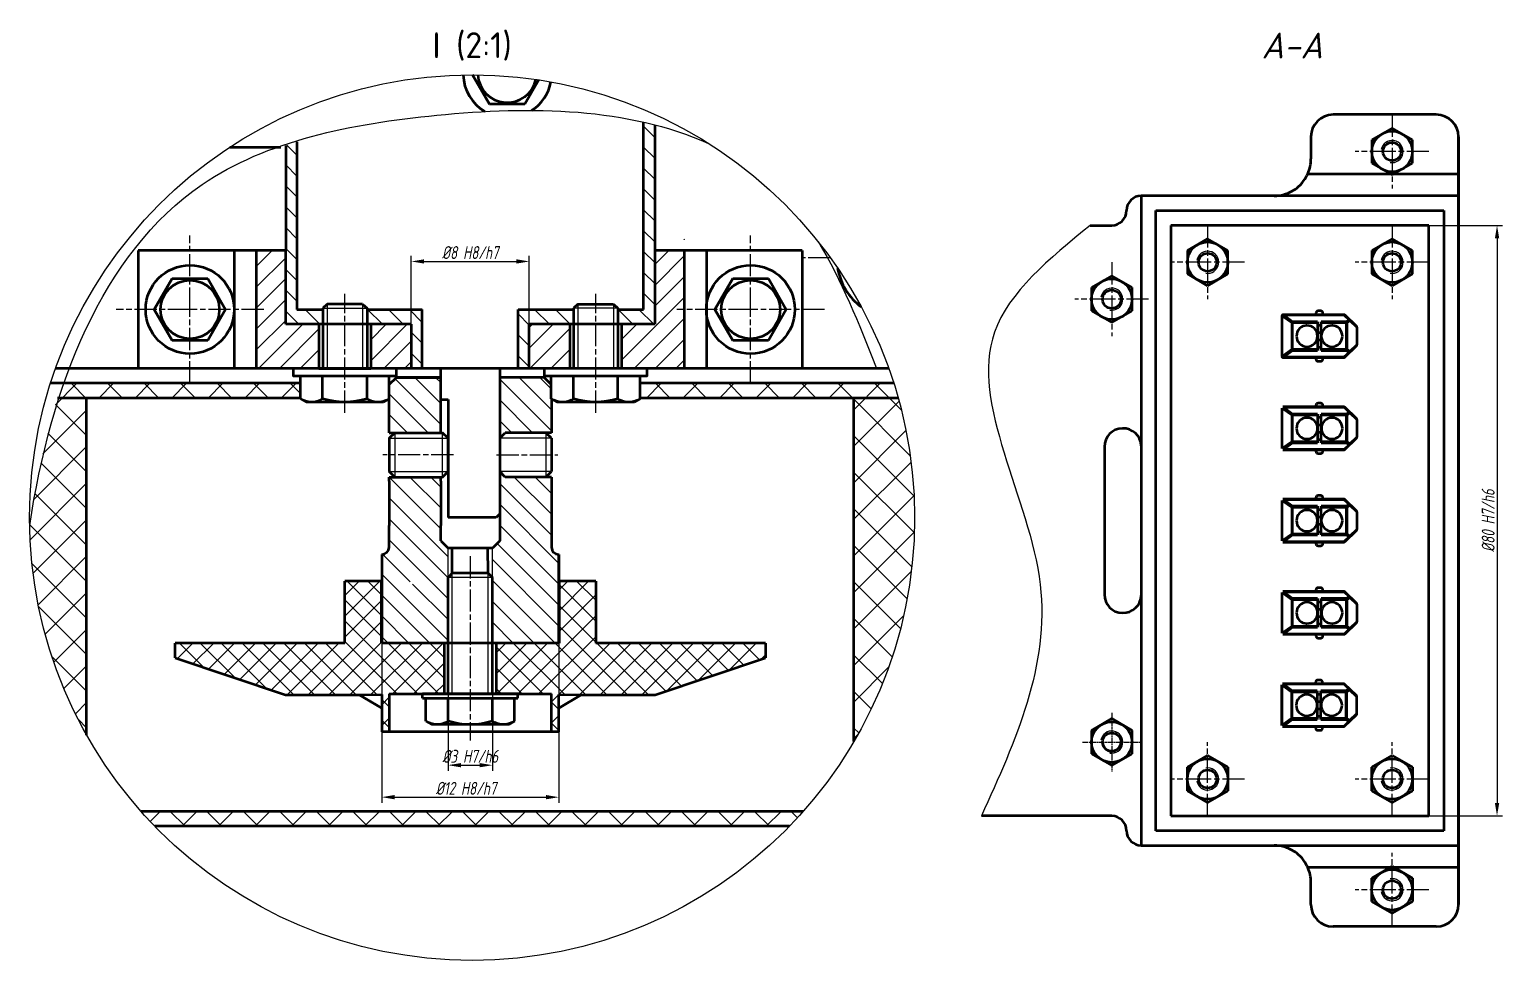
# Model space of a CAD drawing. Header units: millimetres. Extents: x -10 to 1179, y 16 to 857.
# Drawn here: x 570.9 to 971.5, y 166.3 to 418.4 of the extents above; entities that cross this region are included whole.
import ezdxf

# ---------------------------------------------------------------- set-up
doc = ezdxf.new("R2010")
doc.units = ezdxf.units.MM
doc.header["$LTSCALE"] = 0.25
doc.linetypes.add('ACAD_ISO08W100', pattern=[36, 24, -3, 6, -3])
doc.linetypes.add('AM_ISO08W050x2', pattern=[9, 6, -0.75, 1.5, -0.75])
for name, color, linetype, lineweight in [('AM_4', 3, 'Continuous', 25), ('Duong_dam', 1, 'Continuous', 50), ('Duong_manh', 5, 'Continuous', 25), ('Duong_tam', 110, 'ACAD_ISO08W100', 25)]:
    doc.layers.add(name, color=color, linetype=linetype, lineweight=lineweight)
doc.styles.get("Standard").update_dxf_attribs({"font": 'tcvn+7284-2003i.ttf', "width": 0.76, "height": 3.5})
doc.styles.add('TCVN', font='tcvn+7284-2003i.ttf', dxfattribs={"height": 7})
doc.styles.add('TCVN 2', font='tcvn+7284-2003i.ttf', dxfattribs={"height": 3.5})
doc.dimstyles.new('ISO-25-copy', dxfattribs={"dimtxt": 3.5, "dimasz": 3.5, "dimexe": 1.5, "dimexo": 0, "dimtad": 1, "dimtoh": 1, "dimtxsty": 'Standard', "dimcen": 5, "dimadec": 0, "dimazin": 0, "dimtfac": 1, "dimtmove": 0, "dimatfit": 3, "dimfxl": 1, "dimarcsym": 0})
pattern_1 = [(135, (3122.1155, -4345.7966), (-2.828427, -2.828427), [])]

# ---------------------------------------------------------------- blocks, each defined once
blk = doc.blocks.new('*D216')
at = {"layer": 'Defpoints', "color": 0, "transparency": 16777216}
for p in [(666.33, 252.21), (714.33, 252.21), (714.33, 210.48)]:
    blk.add_point(p, dxfattribs=at)
at = {"layer": 'Duong_manh', "color": 0, "linetype": 'Continuous', "lineweight": -2, "transparency": 16777216}
for p, q in [((666.33, 252.21), (666.33, 208.98)), ((714.33, 252.21), (714.33, 208.98)), ((669.83, 210.48), (710.83, 210.48))]:
    blk.add_line(p, q, dxfattribs=at)
at = {"layer": 'Duong_manh', "color": 0, "transparency": 16777216}
for points in [[(669.83, 211.07), (669.83, 209.9), (666.33, 210.48)], [(710.83, 211.07), (710.83, 209.9), (714.33, 210.48)]]:
    blk.add_solid(points, dxfattribs=at)
at = {"layer": 'Duong_manh', "color": 0, "transparency": 16777216, "insert": (689.2, 212.88), "char_height": 3.5, "attachment_point": 5}
blk.add_mtext('{\\fTCVN 7284|b0|i1|c163|p34;%%C12 H8/h7}', dxfattribs=at)
blk = doc.blocks.new('*D217')
at = {"layer": 'Defpoints', "color": 0, "transparency": 16777216}
for p in [(684.31, 252.21), (696.35, 252.21), (696.35, 219.15)]:
    blk.add_point(p, dxfattribs=at)
at = {"layer": 'Duong_manh', "color": 0, "linetype": 'Continuous', "lineweight": -2, "transparency": 16777216}
for p, q in [((684.31, 252.21), (684.31, 217.65)), ((696.35, 252.21), (696.35, 217.65)), ((687.81, 219.15), (692.85, 219.15))]:
    blk.add_line(p, q, dxfattribs=at)
at = {"layer": 'Duong_manh', "color": 0, "transparency": 16777216}
for points in [[(687.81, 219.73), (687.81, 218.57), (684.31, 219.15)], [(692.85, 219.73), (692.85, 218.57), (696.35, 219.15)]]:
    blk.add_solid(points, dxfattribs=at)
at = {"layer": 'Duong_manh', "color": 0, "transparency": 16777216, "insert": (690.33, 221.55), "char_height": 3.5, "attachment_point": 5}
blk.add_mtext('{\\fTCVN 7284|b0|i1|c163|p34;%%C3 H7/h6}', dxfattribs=at)
blk = doc.blocks.new('*D218')
at = {"layer": 'Defpoints', "color": 0, "transparency": 16777216}
for p in [(706.33, 355.63), (674.33, 338.61), (706.33, 338.61)]:
    blk.add_point(p, dxfattribs=at)
at = {"layer": 'Duong_manh', "color": 0, "linetype": 'Continuous', "lineweight": -2, "transparency": 16777216}
for p, q in [((674.33, 338.61), (674.33, 357.13)), ((706.33, 338.61), (706.33, 357.13)), ((677.83, 355.63), (702.83, 355.63))]:
    blk.add_line(p, q, dxfattribs=at)
at = {"layer": 'Duong_manh', "color": 0, "transparency": 16777216}
for points in [[(677.83, 356.21), (677.83, 355.05), (674.33, 355.63)], [(702.83, 356.21), (702.83, 355.05), (706.33, 355.63)]]:
    blk.add_solid(points, dxfattribs=at)
at = {"layer": 'Duong_manh', "color": 0, "transparency": 16777216, "insert": (690.33, 358.03), "char_height": 3.5, "attachment_point": 5}
blk.add_mtext('{\\fTCVN 7284|b0|i1|c163|p34;%%c8 H8/h7}', dxfattribs=at)
blk = doc.blocks.new('*D237')
at = {"layer": 'Defpoints', "color": 0, "transparency": 16777216}
for p in [(950.23, 365.4), (950.23, 205.4), (968.68, 205.4)]:
    blk.add_point(p, dxfattribs=at)
at = {"layer": 'Duong_manh', "color": 0, "linetype": 'Continuous', "lineweight": -2, "transparency": 16777216}
for p, q in [((950.23, 365.4), (970.18, 365.4)), ((968.68, 361.9), (968.68, 208.9)), ((950.23, 205.4), (970.18, 205.4))]:
    blk.add_line(p, q, dxfattribs=at)
at = {"layer": 'Duong_manh', "color": 0, "transparency": 16777216}
for points in [[(968.1, 361.9), (969.27, 361.9), (968.68, 365.4)], [(968.1, 208.9), (969.27, 208.9), (968.68, 205.4)]]:
    blk.add_solid(points, dxfattribs=at)
at = {"layer": 'Duong_manh', "color": 0, "transparency": 16777216, "insert": (966.28, 285.4), "char_height": 3.5, "attachment_point": 5, "rotation": 90}
blk.add_mtext('{\\fTCVN 7284|b0|i1|c163|p34;%%C80 H7/h6}', dxfattribs=at)

msp = doc.modelspace()

# ---------------------------------------------------------------- hatches: boundary and pattern name
at = {"layer": 'Duong_manh'}
h = msp.add_hatch(dxfattribs=at)
h.set_pattern_fill('_U', color=256, scale=4, angle=135, pattern_type=0)
h.set_pattern_definition(pattern_1)
edge = h.paths.add_edge_path()
edge.add_line((740.331, 338.611), (740.331, 358.611))
edge.add_line((740.331, 358.611), (740.331, 392.588))
edge.add_spline(control_points=[(740.331, 392.588), (739.339, 392.838), (738.339, 393.074), (737.331, 393.297)], knot_values=[150.2326395, 150.2326395, 150.2326395, 150.2326395, 151.743835, 151.743835, 151.743835, 151.743835], degree=3, periodic=0)
edge.add_line((737.331, 393.297), (737.331, 342.611))
edge.add_line((737.331, 342.611), (730.296, 342.611))
edge.add_line((730.296, 342.611), (730.296, 338.611))
edge.add_line((730.296, 338.611), (740.331, 338.611))
h.paths.add_polyline_path([(718.313, 342.611), (703.331, 342.611), (703.331, 326.611), (704.331, 326.611), (706.331, 326.611), (706.331, 338.611), (718.312, 338.611)])
h.paths.add_polyline_path([(677.331, 326.611), (677.331, 342.611), (662.344, 342.611), (662.345, 338.611), (674.331, 338.611), (674.331, 326.611), (676.331, 326.611)])
edge = h.paths.add_edge_path()
edge.add_line((650.36, 338.611), (650.36, 342.611))
edge.add_line((650.36, 342.611), (643.329, 342.611))
edge.add_line((643.329, 342.611), (643.329, 388.046))
edge.add_spline(control_points=[(643.329, 388.046), (642.32, 387.735), (641.32, 387.415), (640.329, 387.084)], knot_values=[104.1148583, 104.1148583, 104.1148583, 104.1148583, 105.6943261, 105.6943261, 105.6943261, 105.6943261], degree=3, periodic=0)
edge.add_line((640.329, 387.084), (640.331, 358.611))
edge.add_line((640.331, 358.611), (640.331, 338.611))
edge.add_line((640.331, 338.611), (650.36, 338.611))
h = msp.add_hatch(dxfattribs=at)
h.set_pattern_fill('_U', color=256, scale=4, angle=45, pattern_type=0)
h.set_pattern_definition([(45, (3122.1155, -4345.7966), (-2.828427, 2.828427), [])])
h.paths.add_polyline_path([(740.331, 338.611), (731.343, 338.611), (731.343, 326.611), (748.331, 326.611), (748.331, 358.611), (740.331, 358.611)])
h.paths.add_polyline_path([(717.319, 326.611), (717.319, 338.611), (706.331, 338.611), (706.331, 326.611)])
h.paths.add_polyline_path([(663.343, 326.611), (670.331, 326.611), (674.331, 326.611), (674.331, 338.611), (663.343, 338.611)])
h.paths.add_polyline_path([(640.331, 338.611), (640.331, 358.611), (632.331, 358.611), (632.331, 326.611), (649.319, 326.611), (649.319, 338.611)])
h = msp.add_hatch(dxfattribs=at)
h.set_pattern_fill('_U', color=256, scale=7, angle=45, double=1, pattern_type=0)
h.set_pattern_definition([(45, (3122.1155, -4345.7966), (-4.9497475, 4.9497475), []), (135, (3122.1155, -4345.7966), (-4.9497475, -4.9497475), [])])
edge = h.paths.add_edge_path()
edge.add_arc((690.83, 286.211), 119.958, 329.63236, 377.66425)
edge.add_line((805.133, 322.611), (736.364, 322.611))
edge.add_line((736.364, 322.611), (736.364, 318.611))
edge.add_line((736.364, 318.611), (806.33, 318.611))
edge.add_line((806.33, 318.611), (794.33, 318.611))
edge.add_line((794.33, 318.611), (794.33, 225.566))
edge = h.paths.add_edge_path()
edge.add_line((780.573, 206.611), (601.087, 206.611))
edge.add_arc((690.83, 286.211), 119.958, 221.57222, 224.17949)
edge.add_line((604.801, 202.611), (776.86, 202.611))
edge.add_arc((690.83, 286.211), 119.958, 315.82051, 318.42778)
edge = h.paths.add_edge_path()
edge.add_spline(control_points=[(578.412, 318.611), (577.188, 314.576), (576.083, 310.426), (575.083, 306.174)], knot_values=[45.932259, 45.932259, 45.932259, 45.932259, 52.2477489, 52.2477489, 52.2477489, 52.2477489], degree=3, periodic=0)
edge.add_spline(control_points=[(575.083, 306.174), (573.416, 299.08), (572.04, 291.704), (570.89, 284.108)], knot_values=[0, 0, 0, 0, 10.534732, 10.534732, 10.534732, 10.534732], degree=3, periodic=0)
edge.add_arc((690.83, 286.211), 119.958, 181.00435, 209.40912)
edge.add_line((586.33, 227.306), (586.33, 318.611))
edge.add_line((586.33, 318.611), (578.412, 318.611))
edge = h.paths.add_edge_path()
edge.add_line((644.298, 318.611), (644.298, 322.611))
edge.add_line((644.298, 322.611), (579.678, 322.611))
edge.add_spline(control_points=[(579.678, 322.611), (579.242, 321.291), (578.82, 319.957), (578.412, 318.611)], knot_values=[52.2477489, 52.2477489, 52.2477489, 52.2477489, 54.35539, 54.35539, 54.35539, 54.35539], degree=3, periodic=0)
edge.add_line((578.412, 318.611), (644.298, 318.611))
h = msp.add_hatch(dxfattribs=at)
h.set_pattern_fill('_U', color=256, scale=4, angle=135, pattern_type=0)
h.set_pattern_definition(pattern_1)
h.paths.add_polyline_path([(712.298, 322.244), (710.331, 324.211), (698.331, 324.211), (698.331, 307.712), (699.83, 309.211), (712.33, 309.211), (712.33, 318.416), (712.298, 318.434)])
h.paths.add_polyline_path([(682.33, 324.211), (670.331, 324.211), (668.364, 322.244), (668.364, 318.434), (668.33, 309.211), (682.33, 309.211)])
h.paths.add_polyline_path([(684.31, 277.921), (682.33, 279.901), (682.33, 284.119), (682.33, 296.119), (682.33, 297.211), (668.33, 297.211), (668.33, 296.119), (668.33, 284.119), (668.33, 278.211, -0.4142137), (666.33, 276.211), (666.33, 272.372), (674.039, 269.517, -1.0057588), (675.918, 268.833, -0.9942742), (674.039, 269.517), (666.33, 272.372), (666.33, 252.211), (684.31, 252.211), (684.31, 265.149), (684.31, 269.994)])
h.paths.add_polyline_path([(712.33, 297.211), (699.83, 297.211), (698.331, 298.71), (698.33, 279.901), (696.346, 277.965), (696.346, 270.024), (696.346, 269.949), (696.346, 265.149), (696.346, 252.211), (714.33, 252.211), (714.33, 276.211, -0.4142137), (712.33, 278.211)])
h = msp.add_hatch(dxfattribs=at)
h.set_pattern_fill('_U', color=256, scale=4, angle=45, double=1, pattern_type=0)
h.set_pattern_definition([(45, (3122.1155, -4345.7966), (-2.828427, 2.828427), []), (135, (3122.1155, -4345.7966), (-2.828427, -2.828427), [])])
h.paths.add_polyline_path([(740.443, 238.211), (770.33, 248.211), (770.33, 252.211), (724.33, 252.211), (724.33, 269.011), (714.406, 269.011), (714.406, 252.211), (714.33, 252.211), (697.33, 252.211), (697.33, 238.456), (703.258, 238.456), (712.33, 238.456), (712.33, 228.211), (714.33, 228.211), (714.33, 238.301), (720.429, 238.211)])
h.paths.add_polyline_path([(683.33, 238.456), (683.33, 252.211), (666.255, 252.211), (666.255, 269.011), (656.33, 269.011), (656.33, 252.211), (610.33, 252.211), (610.33, 248.211), (640.217, 238.211), (660.231, 238.211), (666.33, 238.301), (666.33, 228.211), (668.33, 228.211), (668.33, 238.456)])

# ---------------------------------------------------------------- linework, layer by layer
at = {"layer": 'AM_4', "linetype": 'Continuous', "lineweight": 25}
msp.add_circle((690.83, 286.211), 119.958, dxfattribs=at)
at = {"layer": 'Duong_dam'}
for p, q in [((695.503, 398.247), (690.929, 406.169)), ((708.94, 404.794), (705.16, 398.247)), ((705.16, 398.247), (695.503, 398.247)), ((737.331, 342.611), (737.331, 393.297)), ((952.226, 395.403), (924.226, 395.403)), ((918.226, 389.403), (918.226, 383.403)), ((940.226, 391.754), (934.726, 388.579)), ((945.726, 388.579), (940.226, 391.754)), ((958.226, 379.403), (958.226, 389.403)), ((958.231, 389.403), (958.231, 181.403)), ((625.181, 386.611), (638.94, 386.611)), ((643.329, 388.046), (643.329, 342.609)), ((934.726, 388.579), (934.726, 382.228)), ((945.726, 382.228), (945.726, 388.579)), ((934.726, 382.228), (940.226, 379.052)), ((940.226, 379.052), (945.726, 382.228)), ((917.391, 379.403), (958.226, 379.403)), ((958.226, 373.403), (958.226, 379.403)), ((872.226, 373.403), (872.226, 197.403)), ((958.226, 373.403), (872.226, 373.403)), ((958.226, 197.403), (958.226, 373.403)), ((876.226, 369.403), (954.226, 369.403)), ((876.226, 201.403), (876.226, 369.403)), ((954.226, 369.403), (954.226, 201.403)), ((858.388, 365.403), (864.231, 365.403)), ((880.226, 365.403), (880.226, 205.403)), ((950.226, 365.403), (880.226, 365.403)), ((950.226, 205.403), (950.226, 365.403)), ((890.226, 361.754), (884.726, 358.579)), ((895.726, 358.579), (890.226, 361.754)), ((940.226, 361.754), (934.726, 358.579)), ((945.726, 358.579), (940.226, 361.754)), ((640.331, 358.611), (600.331, 358.611)), ((600.331, 358.611), (600.331, 326.611)), ((626.331, 358.611), (626.331, 326.611)), ((632.331, 358.611), (632.331, 326.611)), ((640.331, 338.611), (640.331, 358.611)), ((780.331, 358.611), (740.331, 358.611)), ((740.331, 358.611), (740.331, 338.611)), ((748.331, 358.611), (748.331, 326.611)), ((754.331, 358.611), (754.331, 326.611)), ((780.331, 358.611), (780.331, 326.611)), ((884.726, 358.579), (884.726, 352.228)), ((895.726, 352.228), (895.726, 358.579)), ((934.726, 358.579), (934.726, 352.228)), ((945.726, 352.228), (945.726, 358.579)), ((604.674, 342.611), (609.503, 350.974)), ((609.503, 350.974), (619.16, 350.974)), ((619.16, 350.974), (623.988, 342.611)), ((756.674, 342.611), (761.503, 350.974)), ((761.503, 350.974), (771.16, 350.974)), ((771.16, 350.974), (775.988, 342.611)), ((864.231, 351.754), (858.731, 348.579)), ((858.731, 348.579), (858.731, 342.228)), ((869.731, 348.579), (864.231, 351.754)), ((869.731, 342.228), (869.731, 348.579)), ((884.726, 352.228), (890.226, 349.052)), ((890.226, 349.052), (895.726, 352.228)), ((934.726, 352.228), (940.226, 349.052)), ((940.226, 349.052), (945.726, 352.228)), ((609.503, 334.247), (604.674, 342.611)), ((623.988, 342.611), (619.16, 334.247)), ((643.331, 342.611), (650.36, 342.611)), ((651.516, 344.089), (650.36, 342.934)), ((650.36, 342.934), (650.36, 326.611)), ((661.147, 344.089), (651.516, 344.089)), ((661.14, 344.091), (662.347, 342.936)), ((662.344, 342.936), (662.347, 326.611)), ((662.344, 342.611), (677.331, 342.611)), ((677.331, 326.611), (677.331, 342.611)), ((703.331, 342.611), (718.313, 342.611)), ((703.331, 326.611), (703.331, 342.611)), ((719.517, 344.091), (718.309, 342.936)), ((718.313, 342.936), (718.309, 326.611)), ((719.51, 344.089), (729.141, 344.089)), ((729.141, 344.089), (730.296, 342.934)), ((730.296, 342.934), (730.296, 326.611)), ((730.3, 342.611), (737.331, 342.611)), ((761.503, 334.247), (756.674, 342.611)), ((775.988, 342.611), (771.16, 334.247)), ((858.731, 342.228), (864.231, 339.052)), ((864.231, 339.052), (869.731, 342.228)), ((910.334, 340.903), (910.441, 340.903)), ((910.334, 340.903), (910.334, 329.903)), ((910.415, 329.903), (910.415, 340.903)), ((910.441, 340.903), (913.045, 339.043)), ((927.193, 341.203), (910.634, 341.203)), ((910.66, 341.153), (910.66, 341.203)), ((913.265, 339.292), (910.66, 341.153)), ((910.66, 341.153), (927.193, 341.153)), ((919.584, 341.603), (919.584, 341.203)), ((920.884, 342.203), (920.184, 342.203)), ((921.484, 341.203), (921.484, 341.629)), ((927.193, 341.153), (927.193, 341.203)), ((927.193, 341.153), (928.561, 339.833)), ((930.643, 337.992), (927.402, 341.119)), ((674.331, 338.611), (640.331, 338.611)), ((649.319, 338.611), (649.319, 326.611)), ((663.343, 338.611), (663.343, 326.611)), ((674.331, 338.611), (674.331, 326.611)), ((740.331, 338.611), (706.331, 338.611)), ((706.331, 326.611), (706.331, 338.611)), ((717.319, 338.611), (717.319, 326.611)), ((731.343, 338.611), (731.343, 326.611)), ((910.334, 340.403), (910.334, 330.403)), ((913.045, 339.043), (913.045, 331.764)), ((913.045, 339.043), (920.034, 339.043)), ((920.034, 339.292), (913.265, 339.292)), ((913.265, 331.514), (913.265, 339.292)), ((917.139, 338.283), (916.914, 338.283)), ((920.034, 339.292), (920.034, 331.514)), ((920.034, 338.403), (921.034, 338.403)), ((921.034, 331.514), (921.034, 339.292)), ((927.804, 339.292), (921.034, 339.292)), ((921.034, 339.043), (928.023, 339.043)), ((924.154, 338.283), (923.929, 338.283)), ((928.561, 339.833), (927.804, 339.292)), ((927.804, 339.292), (927.804, 331.514)), ((928.023, 339.043), (928.78, 339.583)), ((928.023, 331.764), (928.023, 339.043)), ((928.78, 339.583), (930.654, 337.776)), ((930.654, 337.776), (930.654, 333.031)), ((930.734, 337.776), (930.654, 337.776)), ((930.734, 333.031), (930.734, 337.776)), ((619.16, 334.247), (609.503, 334.247)), ((771.16, 334.247), (761.503, 334.247)), ((920.034, 336.403), (921.034, 336.403)), ((920.034, 334.403), (921.034, 334.403)), ((927.402, 329.687), (930.643, 332.815)), ((930.654, 333.031), (928.78, 331.223)), ((930.654, 333.031), (930.734, 333.031)), ((910.441, 329.903), (910.334, 329.903)), ((913.045, 331.764), (910.441, 329.903)), ((910.634, 329.603), (927.193, 329.603)), ((910.66, 329.654), (913.265, 331.514)), ((927.193, 329.654), (910.66, 329.654)), ((910.66, 329.603), (910.66, 329.654)), ((920.034, 331.764), (913.045, 331.764)), ((913.265, 331.514), (920.034, 331.514)), ((916.914, 332.523), (917.139, 332.523)), ((919.584, 329.603), (919.584, 329.203)), ((920.034, 332.403), (921.034, 332.403)), ((920.184, 328.603), (920.884, 328.603)), ((928.023, 331.764), (921.034, 331.764)), ((921.034, 331.514), (927.804, 331.514)), ((921.484, 329.178), (921.484, 329.603)), ((923.929, 332.523), (924.154, 332.523)), ((928.561, 330.973), (927.193, 329.654)), ((927.193, 329.603), (927.193, 329.654)), ((927.804, 331.514), (928.561, 330.973)), ((928.78, 331.223), (928.023, 331.764)), ((644.298, 318.434), (644.298, 324.611)), ((644.298, 324.611), (668.364, 324.611)), ((649.319, 326.611), (663.343, 326.611)), ((650.313, 318.434), (650.313, 324.611)), ((662.349, 318.434), (662.349, 324.611)), ((668.364, 318.434), (668.364, 324.611)), ((704.331, 326.611), (676.331, 326.611)), ((682.33, 309.211), (682.33, 326.611)), ((698.331, 326.611), (698.33, 279.901)), ((698.331, 326.611), (698.33, 287.211)), ((712.298, 318.434), (712.298, 324.611)), ((712.298, 324.611), (736.364, 324.611)), ((718.313, 318.434), (718.313, 324.611)), ((730.349, 318.434), (730.349, 324.611)), ((736.364, 318.434), (736.364, 324.611)), ((644.298, 322.611), (576.528, 322.611)), ((668.364, 322.244), (670.331, 324.211)), ((682.33, 324.211), (670.331, 324.211)), ((670.331, 324.211), (682.331, 324.211)), ((710.331, 324.211), (698.331, 324.211)), ((710.331, 324.211), (712.298, 322.244)), ((805.133, 322.611), (736.364, 322.611)), ((644.298, 318.611), (578.412, 318.611)), ((586.33, 227.306), (586.33, 318.611)), ((644.298, 318.434), (645.913, 317.502)), ((666.75, 317.502), (645.913, 317.502)), ((668.364, 318.434), (666.75, 317.502)), ((668.33, 309.211), (668.33, 318.414)), ((682.33, 318.211), (684.33, 318.211)), ((682.33, 318.211), (684.33, 318.211)), ((684.33, 318.211), (684.33, 286.211)), ((712.298, 318.434), (713.913, 317.502)), ((712.33, 318.416), (712.33, 309.211)), ((734.75, 317.502), (713.913, 317.502)), ((736.364, 318.434), (734.75, 317.502)), ((806.33, 318.611), (736.364, 318.611)), ((794.33, 225.566), (794.33, 318.611)), ((919.59, 316.603), (919.59, 316.203)), ((920.89, 317.203), (920.19, 317.203)), ((921.49, 316.203), (921.49, 316.629)), ((910.34, 315.403), (910.34, 305.403)), ((910.34, 315.403), (910.34, 305.403)), ((910.421, 304.903), (910.421, 315.903)), ((910.446, 315.903), (913.051, 314.043)), ((927.199, 316.203), (910.64, 316.203)), ((913.27, 314.292), (910.666, 316.153)), ((910.666, 316.153), (927.199, 316.153)), ((913.051, 314.043), (913.051, 306.764)), ((913.051, 314.043), (920.04, 314.043)), ((920.04, 314.292), (913.27, 314.292)), ((913.27, 306.514), (913.27, 314.292)), ((917.145, 313.283), (916.92, 313.283)), ((920.04, 314.292), (920.04, 306.514)), ((920.04, 313.403), (921.04, 313.403)), ((921.04, 306.514), (921.04, 314.292)), ((927.81, 314.292), (921.04, 314.292)), ((921.04, 314.043), (928.029, 314.043)), ((924.16, 313.283), (923.934, 313.283)), ((927.199, 316.153), (927.199, 316.203)), ((927.199, 316.153), (928.567, 314.833)), ((930.648, 312.992), (927.407, 316.119)), ((928.567, 314.833), (927.81, 314.292)), ((927.81, 314.292), (927.81, 306.514)), ((928.029, 314.043), (928.786, 314.583)), ((928.029, 306.764), (928.029, 314.043)), ((928.786, 314.583), (930.659, 312.776)), ((930.659, 312.776), (930.659, 308.031)), ((930.74, 312.776), (930.659, 312.776)), ((930.74, 308.031), (930.74, 312.776)), ((668.33, 309.211), (682.83, 309.211)), ((668.364, 307.711), (669.864, 309.211)), ((684.33, 307.711), (682.83, 309.211)), ((698.33, 307.711), (699.83, 309.211)), ((712.33, 309.211), (699.83, 309.211)), ((712.33, 307.711), (710.797, 309.211)), ((920.04, 311.403), (921.04, 311.403)), ((920.04, 309.403), (921.04, 309.403)), ((668.364, 307.711), (668.364, 298.711)), ((684.33, 298.711), (684.33, 307.711)), ((712.33, 307.711), (712.33, 298.711)), ((862.231, 305.403), (862.231, 265.403)), ((913.051, 306.764), (910.446, 304.903)), ((910.64, 304.603), (927.199, 304.603)), ((910.666, 304.654), (913.27, 306.514)), ((927.199, 304.654), (910.666, 304.654)), ((920.04, 306.764), (913.051, 306.764)), ((913.27, 306.514), (920.04, 306.514)), ((916.92, 307.523), (917.145, 307.523)), ((919.59, 304.603), (919.59, 304.203)), ((920.04, 307.403), (921.04, 307.403)), ((928.029, 306.764), (921.04, 306.764)), ((921.04, 306.514), (927.81, 306.514)), ((921.49, 304.178), (921.49, 304.603)), ((923.934, 307.523), (924.16, 307.523)), ((928.567, 305.973), (927.199, 304.654)), ((927.199, 304.603), (927.199, 304.654)), ((927.407, 304.687), (930.648, 307.815)), ((927.81, 306.514), (928.567, 305.973)), ((928.786, 306.223), (928.029, 306.764)), ((930.659, 308.031), (928.786, 306.223)), ((930.659, 308.031), (930.74, 308.031)), ((920.19, 303.603), (920.89, 303.603)), ((668.33, 296.119), (668.33, 297.211)), ((668.33, 297.211), (682.83, 297.211)), ((669.864, 297.211), (668.364, 298.711)), ((682.33, 296.119), (682.33, 297.211)), ((682.83, 297.211), (684.33, 298.711)), ((699.83, 297.211), (698.33, 298.711)), ((712.33, 297.211), (699.83, 297.211)), ((710.797, 297.211), (712.33, 298.711)), ((712.33, 297.211), (712.33, 278.211)), ((668.33, 296.119), (668.33, 284.119)), ((682.33, 296.119), (682.33, 284.119)), ((910.334, 290.903), (910.334, 279.903)), ((910.334, 290.403), (910.334, 280.403)), ((910.334, 290.403), (910.334, 280.403)), ((910.415, 279.903), (910.415, 290.903)), ((910.441, 290.903), (913.045, 289.043)), ((927.193, 291.203), (910.634, 291.203)), ((913.265, 289.292), (910.66, 291.153)), ((910.66, 291.153), (927.193, 291.153)), ((913.045, 289.043), (913.045, 281.764)), ((913.045, 289.043), (920.034, 289.043)), ((920.034, 289.292), (913.265, 289.292)), ((913.265, 281.514), (913.265, 289.292)), ((919.584, 291.603), (919.584, 291.203)), ((920.034, 289.292), (920.034, 281.514)), ((920.884, 292.203), (920.184, 292.203)), ((921.034, 281.514), (921.034, 289.292)), ((927.804, 289.292), (921.034, 289.292)), ((921.034, 289.043), (928.023, 289.043)), ((921.484, 291.203), (921.484, 291.629)), ((927.193, 291.153), (927.193, 291.203)), ((927.193, 291.153), (928.561, 289.833)), ((930.643, 287.992), (927.402, 291.119)), ((928.561, 289.833), (927.804, 289.292)), ((927.804, 289.292), (927.804, 281.514)), ((928.023, 289.043), (928.78, 289.583)), ((928.023, 281.764), (928.023, 289.043)), ((928.78, 289.583), (930.654, 287.776)), ((697.33, 286.211), (684.33, 286.211)), ((698.33, 287.211), (697.33, 286.211)), ((917.139, 288.283), (916.914, 288.283)), ((920.034, 288.403), (921.034, 288.403)), ((920.034, 286.403), (921.034, 286.403)), ((924.154, 288.283), (923.929, 288.283)), ((930.654, 287.776), (930.654, 283.031)), ((930.734, 287.776), (930.654, 287.776)), ((930.734, 283.031), (930.734, 287.776)), ((668.33, 278.211), (668.33, 284.119)), ((682.33, 279.901), (682.33, 284.119)), ((913.045, 281.764), (910.441, 279.903)), ((910.66, 279.654), (913.265, 281.514)), ((920.034, 281.764), (913.045, 281.764)), ((913.265, 281.514), (920.034, 281.514)), ((916.914, 282.523), (917.139, 282.523)), ((920.034, 284.403), (921.034, 284.403)), ((920.034, 282.403), (921.034, 282.403)), ((928.023, 281.764), (921.034, 281.764)), ((921.034, 281.514), (927.804, 281.514)), ((923.929, 282.523), (924.154, 282.523)), ((928.561, 280.973), (927.193, 279.654)), ((927.402, 279.687), (930.643, 282.815)), ((927.804, 281.514), (928.561, 280.973)), ((928.78, 281.223), (928.023, 281.764)), ((930.654, 283.031), (928.78, 281.223)), ((930.654, 283.031), (930.734, 283.031)), ((682.33, 279.901), (684.31, 277.921)), ((696.346, 277.966), (684.31, 277.921)), ((685.465, 271.149), (685.465, 277.925)), ((695.146, 271.149), (695.12, 277.962)), ((698.33, 279.901), (696.346, 277.965)), ((696.346, 277.965), (696.346, 277.966)), ((910.634, 279.603), (927.193, 279.603)), ((927.193, 279.654), (910.66, 279.654)), ((919.584, 279.603), (919.584, 279.203)), ((920.184, 278.603), (920.884, 278.603)), ((921.484, 279.178), (921.484, 279.603)), ((927.193, 279.603), (927.193, 279.654)), ((666.33, 276.211), (666.33, 252.211)), ((714.33, 252.211), (714.33, 276.211)), ((714.33, 276.211), (714.335, 276.211)), ((714.335, 276.211), (714.335, 269.011)), ((656.33, 252.211), (656.33, 269.011)), ((666.255, 269.011), (656.33, 269.011)), ((666.255, 252.211), (666.255, 269.011)), ((685.465, 271.149), (684.31, 269.994)), ((695.146, 271.149), (685.465, 271.149)), ((695.146, 271.149), (696.346, 270.024)), ((696.346, 269.949), (696.346, 270.024)), ((714.406, 269.011), (714.406, 252.211)), ((724.33, 269.011), (714.406, 269.011)), ((724.33, 269.011), (724.33, 252.211)), ((910.34, 265.903), (910.34, 254.903)), ((910.34, 265.403), (910.34, 255.403)), ((910.34, 265.403), (910.34, 255.403)), ((910.421, 254.903), (910.421, 265.903)), ((910.446, 265.903), (913.051, 264.043)), ((927.199, 266.203), (910.64, 266.203)), ((913.27, 264.292), (910.666, 266.153)), ((910.666, 266.153), (927.199, 266.153)), ((919.59, 266.603), (919.59, 266.203)), ((920.89, 267.203), (920.19, 267.203)), ((921.49, 266.203), (921.49, 266.629)), ((927.199, 266.153), (927.199, 266.203)), ((927.199, 266.153), (928.567, 264.833)), ((930.648, 262.992), (927.407, 266.119)), ((928.567, 264.833), (927.81, 264.292)), ((928.029, 264.043), (928.786, 264.583)), ((928.786, 264.583), (930.659, 262.776)), ((913.051, 264.043), (913.051, 256.764)), ((913.051, 264.043), (920.04, 264.043)), ((920.04, 264.292), (913.27, 264.292)), ((913.27, 256.514), (913.27, 264.292)), ((917.145, 263.283), (916.92, 263.283)), ((920.04, 264.292), (920.04, 256.514)), ((920.04, 263.403), (921.04, 263.403)), ((920.04, 261.403), (921.04, 261.403)), ((921.04, 256.514), (921.04, 264.292)), ((927.81, 264.292), (921.04, 264.292)), ((921.04, 264.043), (928.029, 264.043)), ((924.16, 263.283), (923.934, 263.283)), ((927.81, 264.292), (927.81, 256.514)), ((928.029, 256.764), (928.029, 264.043)), ((930.659, 262.776), (930.659, 258.031)), ((930.74, 262.776), (930.659, 262.776)), ((930.74, 258.031), (930.74, 262.776)), ((913.051, 256.764), (910.446, 254.903)), ((910.666, 254.654), (913.27, 256.514)), ((920.04, 256.764), (913.051, 256.764)), ((913.27, 256.514), (920.04, 256.514)), ((916.92, 257.523), (917.145, 257.523)), ((920.04, 259.403), (921.04, 259.403)), ((920.04, 257.403), (921.04, 257.403)), ((928.029, 256.764), (921.04, 256.764)), ((921.04, 256.514), (927.81, 256.514)), ((923.934, 257.523), (924.16, 257.523)), ((927.407, 254.687), (930.648, 257.815)), ((927.81, 256.514), (928.567, 255.973)), ((928.786, 256.223), (928.029, 256.764)), ((930.659, 258.031), (928.786, 256.223)), ((930.659, 258.031), (930.74, 258.031)), ((910.64, 254.603), (927.199, 254.603)), ((927.199, 254.654), (910.666, 254.654)), ((919.59, 254.603), (919.59, 254.203)), ((920.19, 253.603), (920.89, 253.603)), ((921.49, 254.178), (921.49, 254.603)), ((928.567, 255.973), (927.199, 254.654)), ((927.199, 254.603), (927.199, 254.654)), ((610.33, 248.211), (610.33, 252.211)), ((656.33, 252.211), (610.33, 252.211)), ((714.406, 252.211), (666.255, 252.211)), ((683.33, 238.456), (683.33, 252.211)), ((697.33, 252.211), (697.33, 238.456)), ((770.33, 252.211), (724.33, 252.211)), ((770.33, 252.211), (770.33, 248.211)), ((610.33, 248.211), (640.217, 238.211)), ((740.443, 238.211), (770.33, 248.211)), ((910.254, 240.903), (910.254, 229.903)), ((910.254, 240.403), (910.254, 230.403)), ((910.334, 229.903), (910.334, 240.903)), ((910.334, 240.403), (910.334, 230.403)), ((910.36, 240.903), (912.965, 239.043)), ((927.113, 241.203), (910.554, 241.203)), ((913.184, 239.292), (910.579, 241.153)), ((910.579, 241.153), (927.113, 241.153)), ((919.504, 241.603), (919.504, 241.203)), ((920.804, 242.203), (920.104, 242.203)), ((921.403, 241.203), (921.403, 241.629)), ((927.113, 241.153), (927.113, 241.203)), ((927.113, 241.153), (928.48, 239.833)), ((930.562, 237.992), (927.321, 241.119)), ((640.217, 238.211), (660.231, 238.211)), ((660.231, 238.211), (666.33, 238.301)), ((666.33, 234.565), (660.231, 238.211)), ((666.33, 238.301), (666.33, 228.211)), ((668.33, 238.456), (668.33, 228.211)), ((668.33, 238.456), (712.33, 238.456)), ((677.403, 237.261), (677.403, 238.456)), ((703.258, 238.456), (677.403, 238.456)), ((677.403, 237.261), (703.258, 237.261)), ((678.295, 231.084), (678.295, 237.261)), ((684.31, 231.084), (684.31, 237.261)), ((696.346, 231.084), (696.346, 237.261)), ((702.361, 231.084), (702.361, 237.261)), ((703.258, 237.261), (703.258, 238.456)), ((712.33, 228.211), (712.33, 238.456)), ((714.33, 228.211), (714.33, 238.301)), ((714.33, 238.301), (720.429, 238.211)), ((720.429, 238.211), (714.33, 234.565)), ((720.429, 238.211), (740.443, 238.211)), ((912.965, 239.043), (912.965, 231.764)), ((912.965, 239.043), (919.953, 239.043)), ((919.953, 239.292), (913.184, 239.292)), ((913.184, 231.514), (913.184, 239.292)), ((917.059, 238.283), (916.833, 238.283)), ((919.953, 239.292), (919.953, 231.514)), ((919.953, 238.403), (920.953, 238.403)), ((919.953, 236.403), (920.953, 236.403)), ((920.953, 231.514), (920.953, 239.292)), ((927.723, 239.292), (920.953, 239.292)), ((920.953, 239.043), (927.943, 239.043)), ((924.073, 238.283), (923.848, 238.283)), ((928.48, 239.833), (927.723, 239.292)), ((927.723, 239.292), (927.723, 231.514)), ((927.943, 239.043), (928.7, 239.583)), ((927.943, 231.764), (927.943, 239.043)), ((928.7, 239.583), (930.573, 237.776)), ((930.573, 237.776), (930.573, 233.031)), ((930.654, 237.776), (930.573, 237.776)), ((930.654, 233.031), (930.654, 237.776)), ((916.833, 232.523), (917.059, 232.523)), ((919.953, 234.403), (920.953, 234.403)), ((919.953, 232.403), (920.953, 232.403)), ((923.848, 232.523), (924.073, 232.523)), ((927.321, 229.687), (930.562, 232.815)), ((930.573, 233.031), (928.7, 231.223)), ((930.573, 233.031), (930.654, 233.031)), ((678.295, 231.084), (679.91, 230.152)), ((700.747, 230.152), (679.91, 230.152)), ((702.361, 231.084), (700.747, 230.152)), ((864.231, 231.754), (858.731, 228.579)), ((858.731, 228.579), (858.731, 222.228)), ((869.731, 228.579), (864.231, 231.754)), ((869.731, 222.228), (869.731, 228.579)), ((912.965, 231.764), (910.36, 229.903)), ((910.554, 229.603), (927.113, 229.603)), ((910.579, 229.654), (913.184, 231.514)), ((927.113, 229.654), (910.579, 229.654)), ((919.953, 231.764), (912.965, 231.764)), ((913.184, 231.514), (919.953, 231.514)), ((919.504, 229.603), (919.504, 229.203)), ((920.104, 228.603), (920.804, 228.603)), ((927.943, 231.764), (920.953, 231.764)), ((920.953, 231.514), (927.723, 231.514)), ((921.403, 229.178), (921.403, 229.603)), ((928.48, 230.973), (927.113, 229.654)), ((927.113, 229.603), (927.113, 229.654)), ((927.723, 231.514), (928.48, 230.973)), ((928.7, 231.223), (927.943, 231.764)), ((714.33, 228.211), (666.33, 228.211)), ((858.731, 222.228), (864.231, 219.052)), ((864.231, 219.052), (869.731, 222.228)), ((884.726, 218.579), (890.226, 221.754)), ((890.226, 221.754), (895.726, 218.579)), ((934.726, 218.579), (940.226, 221.754)), ((940.226, 221.754), (945.726, 218.579)), ((884.726, 212.228), (884.726, 218.579)), ((895.726, 218.579), (895.726, 212.228)), ((934.726, 212.228), (934.726, 218.579)), ((945.726, 218.579), (945.726, 212.228)), ((890.226, 209.052), (884.726, 212.228)), ((895.726, 212.228), (890.226, 209.052)), ((940.226, 209.052), (934.726, 212.228)), ((945.726, 212.228), (940.226, 209.052)), ((780.573, 206.611), (601.087, 206.611)), ((864.231, 205.403), (828.904, 205.403)), ((880.226, 205.403), (950.226, 205.403)), ((776.86, 202.611), (604.801, 202.611)), ((954.226, 201.403), (876.226, 201.403)), ((872.226, 197.403), (958.226, 197.403)), ((958.226, 191.403), (958.226, 197.403)), ((958.226, 191.403), (917.391, 191.403)), ((934.726, 188.579), (940.226, 191.754)), ((934.726, 182.228), (934.726, 188.579)), ((940.226, 191.754), (945.726, 188.579)), ((945.726, 188.579), (945.726, 182.228)), ((958.226, 181.403), (958.226, 191.403)), ((918.226, 181.403), (918.226, 187.403)), ((940.226, 179.052), (934.726, 182.228)), ((945.726, 182.228), (940.226, 179.052)), ((952.226, 175.403), (924.226, 175.403))]:
    msp.add_line(p, q, dxfattribs=at)
at = {"layer": 'Duong_dam', "linetype": 'Continuous'}
for p, q in [((676.331, 326.611), (577.88, 326.611)), ((803.781, 326.611), (704.331, 326.611))]:
    msp.add_line(p, q, dxfattribs=at)
at = {"layer": 'Duong_dam'}
for points in [[(740.331, 392.588), (740.331, 358.611)], [(640.329, 387.084), (640.331, 358.611)], [(684.31, 238.456), (684.31, 265.149), (684.31, 269.994)], [(696.346, 238.456), (696.346, 265.149), (696.346, 269.949)]]:
    msp.add_lwpolyline(points, dxfattribs=at)
for points in [[(670.331, 326.611), (642.331, 326.611), (642.331, 324.611), (670.331, 324.611)], [(738.331, 326.611), (710.331, 326.611), (710.331, 324.611), (738.331, 324.611)]]:
    msp.add_lwpolyline(points, close=True, dxfattribs=at)
for centre, radius in [((940.226, 385.403), 5.5), ((940.226, 385.403), 2.459), ((890.226, 355.403), 5.5), ((940.226, 355.403), 5.5), ((890.226, 355.403), 2.459), ((940.226, 355.403), 2.459), ((614.331, 342.611), 12), ((766.331, 342.611), 12), ((614.331, 342.611), 7.967), ((766.331, 342.611), 7.967), ((864.231, 345.403), 5.5), ((864.231, 345.403), 2.5), ((864.231, 225.403), 5.5), ((864.231, 225.403), 2.5), ((890.226, 215.403), 5.5), ((940.226, 215.403), 5.5), ((890.226, 215.403), 2.459), ((940.226, 215.403), 2.459), ((940.226, 185.403), 5.5), ((940.226, 185.403), 2.459)]:
    msp.add_circle(centre, radius, dxfattribs=at)
for centre, radius, start, end in [((700.411, 406.59), 12.024, 182.12485, 239.50549), ((700.331, 406.611), 7.967, 183.24954, 347.72648), ((700.411, 406.59), 12.024, 302.8113, 348.77425), ((924.226, 389.403), 6, 90, 180), ((952.226, 389.403), 6, 0, 90), ((908.226, 383.403), 10, 336.42182, 0), ((872.231, 369.403), 4, 90, 180), ((864.231, 369.403), 4, 270, 0), ((910.634, 340.903), 0.3, 90, 180), ((910.682, 340.938), 0.269, 100.21388, 187.44839), ((910.708, 340.938), 0.269, 100.21388, 187.44839), ((910.842, 340.771), 0.423, 115.56374, 161.82995), ((920.184, 341.603), 0.6, 90, 180), ((920.884, 341.603), 0.6, 2.43231, 90), ((927.193, 340.903), 0.3, 46.02303, 90), ((927.269, 340.962), 0.205, 49.84494, 111.7602), ((913.447, 338.911), 0.423, 115.56374, 161.82995), ((917.169, 335.434), 2.849, 90.60232, 180.62556), ((917.139, 335.403), 2.88, 270, 90), ((923.929, 335.403), 2.88, 90, 270), ((923.899, 335.434), 2.849, 359.37444, 89.39768), ((927.622, 338.911), 0.423, 18.17005, 64.43626), ((928.637, 339.642), 0.205, 49.84494, 111.7602), ((928.379, 339.451), 0.423, 18.17005, 64.43626), ((928.618, 339.683), 0.191, 328.3893, 37.44752), ((930.491, 337.876), 0.191, 328.3893, 37.44752), ((930.434, 337.776), 0.3, 360, 46.02303), ((917.169, 335.372), 2.849, 179.37444, 269.39768), ((923.899, 335.372), 2.849, 270.60232, 0.62556), ((930.491, 332.931), 0.191, 322.55248, 31.6107), ((930.434, 333.031), 0.3, 313.97697, 360), ((910.634, 329.903), 0.3, 180, 270), ((910.682, 329.868), 0.269, 172.55161, 259.78612), ((910.708, 329.868), 0.269, 172.55161, 259.78612), ((910.842, 330.035), 0.423, 198.17005, 244.43626), ((913.447, 331.896), 0.423, 198.17005, 244.43626), ((920.184, 329.203), 0.6, 180, 270), ((920.884, 329.203), 0.6, 270, 357.56769), ((927.269, 329.844), 0.205, 248.2398, 310.15506), ((927.193, 329.903), 0.3, 270, 313.97697), ((927.622, 331.896), 0.423, 295.56374, 341.82995), ((928.379, 331.355), 0.423, 295.56374, 341.82995), ((928.637, 331.164), 0.205, 248.2398, 310.15506), ((928.618, 331.123), 0.191, 322.55248, 31.6107), ((920.19, 316.603), 0.6, 90, 180), ((920.89, 316.603), 0.6, 2.43231, 90), ((913.453, 313.911), 0.423, 115.56374, 161.82995), ((917.175, 310.434), 2.849, 90.60232, 180.62556), ((917.145, 310.403), 2.88, 270, 90), ((923.934, 310.403), 2.88, 90, 270), ((923.904, 310.434), 2.849, 359.37444, 89.39768), ((927.199, 315.903), 0.3, 46.02303, 90), ((927.275, 315.962), 0.205, 49.84494, 111.7602), ((927.627, 313.911), 0.423, 18.17005, 64.43626), ((928.643, 314.642), 0.205, 49.84494, 111.7602), ((928.384, 314.451), 0.423, 18.17005, 64.43626), ((928.624, 314.683), 0.191, 328.3893, 37.44752), ((930.497, 312.876), 0.191, 328.3893, 37.44752), ((930.44, 312.776), 0.3, 360, 46.02303), ((867.231, 305.403), 5, 2.74022, 180), ((917.175, 310.372), 2.849, 179.37444, 269.39768), ((923.904, 310.372), 2.849, 270.60232, 0.62556), ((913.453, 306.896), 0.423, 198.17005, 244.43626), ((927.275, 304.844), 0.205, 248.2398, 310.15506), ((927.199, 304.903), 0.3, 270, 313.97697), ((927.627, 306.896), 0.423, 295.56374, 341.82995), ((928.384, 306.355), 0.423, 295.56374, 341.82995), ((928.643, 306.164), 0.205, 248.2398, 310.15506), ((928.624, 306.123), 0.191, 322.55248, 31.6107), ((930.497, 307.931), 0.191, 322.55248, 31.6107), ((930.44, 308.031), 0.3, 313.97697, 360), ((920.19, 304.203), 0.6, 180, 270), ((920.89, 304.203), 0.6, 270, 357.56769), ((913.447, 288.911), 0.423, 115.56374, 161.82995), ((920.184, 291.603), 0.6, 90, 180), ((920.884, 291.603), 0.6, 2.43231, 90), ((927.193, 290.903), 0.3, 46.02303, 90), ((927.269, 290.962), 0.205, 49.84494, 111.7602), ((927.622, 288.911), 0.423, 18.17005, 64.43626), ((928.637, 289.642), 0.205, 49.84494, 111.7602), ((928.379, 289.451), 0.423, 18.17005, 64.43626), ((928.618, 289.683), 0.191, 328.3893, 37.44752), ((917.169, 285.434), 2.849, 90.60232, 180.62556), ((917.169, 285.372), 2.849, 179.37444, 269.39768), ((917.139, 285.403), 2.88, 270, 90), ((923.929, 285.403), 2.88, 90, 270), ((923.899, 285.434), 2.849, 359.37444, 89.39768), ((923.899, 285.372), 2.849, 270.60232, 0.62556), ((930.491, 287.876), 0.191, 328.3893, 37.44752), ((930.434, 287.776), 0.3, 360, 46.02303), ((913.447, 281.896), 0.423, 198.17005, 244.43626), ((927.622, 281.896), 0.423, 295.56374, 341.82995), ((928.379, 281.355), 0.423, 295.56374, 341.82995), ((928.637, 281.164), 0.205, 248.2398, 310.15506), ((928.618, 281.123), 0.191, 322.55248, 31.6107), ((930.491, 282.931), 0.191, 322.55248, 31.6107), ((930.434, 283.031), 0.3, 313.97697, 360), ((666.33, 278.211), 2, 270, 360), ((714.33, 278.211), 2, 180, 270), ((920.184, 279.203), 0.6, 180, 270), ((920.884, 279.203), 0.6, 270, 357.56769), ((927.269, 279.844), 0.205, 248.2398, 310.15506), ((927.193, 279.903), 0.3, 270, 313.97697), ((867.231, 265.403), 5, 180, 357.25978), ((920.19, 266.603), 0.6, 90, 180), ((920.89, 266.603), 0.6, 2.43231, 90), ((927.199, 265.903), 0.3, 46.02303, 90), ((927.275, 265.962), 0.205, 49.84494, 111.7602), ((928.643, 264.642), 0.205, 49.84494, 111.7602), ((928.384, 264.451), 0.423, 18.17005, 64.43626), ((928.624, 264.683), 0.191, 328.3893, 37.44752), ((913.453, 263.911), 0.423, 115.56374, 161.82995), ((917.175, 260.434), 2.849, 90.60232, 180.62556), ((917.145, 260.403), 2.88, 270, 90), ((923.934, 260.403), 2.88, 90, 270), ((923.904, 260.434), 2.849, 359.37444, 89.39768), ((927.627, 263.911), 0.423, 18.17005, 64.43626), ((930.497, 262.876), 0.191, 328.3893, 37.44752), ((930.44, 262.776), 0.3, 360, 46.02303), ((913.453, 256.896), 0.423, 198.17005, 244.43626), ((917.175, 260.372), 2.849, 179.37444, 269.39768), ((923.904, 260.372), 2.849, 270.60232, 0.62556), ((927.627, 256.896), 0.423, 295.56374, 341.82995), ((930.497, 257.931), 0.191, 322.55248, 31.6107), ((930.44, 258.031), 0.3, 313.97697, 360), ((920.19, 254.203), 0.6, 180, 270), ((920.89, 254.203), 0.6, 270, 357.56769), ((927.275, 254.844), 0.205, 248.2398, 310.15506), ((927.199, 254.903), 0.3, 270, 313.97697), ((928.384, 256.355), 0.423, 295.56374, 341.82995), ((928.643, 256.164), 0.205, 248.2398, 310.15506), ((928.624, 256.123), 0.191, 322.55248, 31.6107), ((920.104, 241.603), 0.6, 90, 180), ((920.804, 241.603), 0.6, 2.43231, 90), ((927.113, 240.903), 0.3, 46.02303, 90), ((927.189, 240.962), 0.205, 49.84494, 111.7602), ((913.367, 238.911), 0.423, 115.56374, 161.82995), ((917.088, 235.434), 2.849, 90.60232, 180.62556), ((917.059, 235.403), 2.88, 270, 90), ((923.848, 235.403), 2.88, 90, 270), ((923.818, 235.434), 2.849, 359.37444, 89.39768), ((927.541, 238.911), 0.423, 18.17005, 64.43626), ((928.556, 239.642), 0.205, 49.84494, 111.7602), ((928.298, 239.451), 0.423, 18.17005, 64.43626), ((928.537, 239.683), 0.191, 328.3893, 37.44752), ((930.411, 237.876), 0.191, 328.3893, 37.44752), ((930.354, 237.776), 0.3, 360, 46.02303), ((917.088, 235.372), 2.849, 179.37444, 269.39768), ((923.818, 235.372), 2.849, 270.60232, 0.62556), ((930.411, 232.931), 0.191, 322.55248, 31.6107), ((930.354, 233.031), 0.3, 313.97697, 360), ((913.367, 231.896), 0.423, 198.17005, 244.43626), ((920.104, 229.203), 0.6, 180, 270), ((920.804, 229.203), 0.6, 270, 357.56769), ((927.189, 229.844), 0.205, 248.2398, 310.15506), ((927.113, 229.903), 0.3, 270, 313.97697), ((927.541, 231.896), 0.423, 295.56374, 341.82995), ((928.298, 231.355), 0.423, 295.56374, 341.82995), ((928.556, 231.164), 0.205, 248.2398, 310.15506), ((928.537, 231.123), 0.191, 322.55248, 31.6107), ((864.231, 225.423), 2.5, 180.22657, 305.31886), ((864.231, 225.423), 2.5, 305.31886, 359.77343), ((864.231, 201.403), 4, 360, 90), ((872.231, 201.403), 4, 180, 270), ((908.226, 187.403), 10, 360, 23.57818), ((924.226, 181.403), 6, 180, 270), ((952.226, 181.403), 6, 270, 0)]:
    msp.add_arc(centre, radius, start, end, dxfattribs=at)
at = {"layer": 'Duong_dam', "linetype": 'Continuous'}
msp.add_arc((806.331, 356.611), 16.64, 189.69492, 233.03123, dxfattribs=at)
at = {"layer": 'Duong_dam', "extrusion": (0, 0, -1)}
for centre, radius, start, end in [((-647.305, 322.819), 5.317, 235.55313, 295.55313), ((-656.331, 337.392), 19.89, 252.38753, 287.61247), ((-665.357, 322.819), 5.317, 244.44687, 304.44687), ((-715.305, 322.819), 5.317, 235.55313, 295.55313), ((-724.331, 337.392), 19.89, 252.38753, 287.61247), ((-733.357, 322.819), 5.317, 244.44687, 304.44687), ((-681.302, 235.469), 5.317, 235.55313, 295.55313), ((-690.328, 250.042), 19.89, 252.38753, 287.61247), ((-699.354, 235.469), 5.317, 244.44687, 304.44687)]:
    msp.add_arc(centre, radius, start, end, dxfattribs=at)
at = {"layer": 'Duong_dam'}
for points, knots in [([(908.226, 373.403), (908.233, 373.403), (909.279, 373.404), (911.407, 373.735), (914.145, 375.158), (916.227, 377.177), (917.034, 378.72), (917.391, 379.403)], [0, 0, 0, 0, 0.00213849, 0.30021072, 0.60714225, 0.82609756, 1, 1, 1, 1]), ([(917.391, 191.403), (917.034, 192.086), (916.227, 193.629), (914.145, 195.648), (911.407, 197.071), (909.279, 197.402), (908.233, 197.403), (908.226, 197.403)], [0, 0, 0, 0, 0.1739024, 0.3928577, 0.6997893, 0.9978615, 1, 1, 1, 1])]:
    msp.add_open_spline(points, degree=3, knots=knots, dxfattribs=at)
at = {"layer": 'Duong_manh'}
for p, q in [((650.36, 342.934), (662.347, 342.936)), ((651.516, 344.089), (651.516, 326.611)), ((661.142, 344.089), (661.147, 326.611)), ((730.296, 342.934), (718.309, 342.936)), ((719.515, 344.089), (719.51, 326.611)), ((729.141, 344.089), (729.141, 326.611)), ((669.864, 309.211), (669.864, 297.211)), ((682.83, 297.211), (682.83, 309.211)), ((710.797, 309.211), (710.797, 297.211)), ((684.31, 269.994), (684.31, 277.921)), ((696.346, 270.024), (696.346, 277.966)), ((696.346, 270.024), (684.31, 269.994))]:
    msp.add_line(p, q, dxfattribs=at)
at = {"layer": 'Duong_manh', "lineweight": 25}
for p, q in [((668.364, 307.711), (684.33, 307.711)), ((712.33, 307.711), (698.33, 307.711)), ((668.364, 298.711), (684.33, 298.711)), ((712.33, 298.711), (698.33, 298.711))]:
    msp.add_line(p, q, dxfattribs=at)
at = {"layer": 'Duong_manh'}
for points in [[(685.465, 238.456), (685.465, 265.149), (685.465, 271.149)], [(695.146, 238.456), (695.146, 265.149), (695.146, 271.149)]]:
    msp.add_lwpolyline(points, dxfattribs=at)
for centre, start, end in [((940.226, 385.403), 260, 170), ((890.226, 355.403), 260, 170), ((940.226, 355.403), 260, 170), ((864.231, 345.403), 260, 170), ((864.231, 225.403), 260, 170), ((890.226, 215.403), 190, 100), ((940.226, 215.403), 190, 100), ((940.226, 185.403), 190, 100)]:
    msp.add_arc(centre, 3, start, end, dxfattribs=at)
msp.add_open_spline([(570.89, 284.108), (576.541, 321.423), (599.216, 381.186), (683.793, 398.135), (733.048, 397.362), (754.908, 387.621)], degree=3, knots=[0, 0, 0, 0, 51.7553333, 84.906156, 121.9447317, 121.9447317, 121.9447317, 121.9447317], dxfattribs=at)
msp.add_spline([(858.388, 365.403), (832.442, 336.446), (844.825, 268.091), (828.904, 205.403)], degree=3, dxfattribs=at)
for points in [[(748.258, 361.665), (748.282, 361.613), (748.307, 361.561), (748.331, 361.509)], [(784.624, 360.996), (791.112, 350.366), (795.526, 339.049), (800.456, 326.611)]]:
    msp.add_open_spline(points, degree=3, dxfattribs=at)
at = {"layer": 'Duong_tam'}
for p, q in [((787.958, 356.611), (780.331, 356.611)), ((656.331, 314.647), (656.331, 346.83)), ((724.331, 314.647), (724.331, 346.83)), ((685.769, 303.211), (666.603, 303.211)), ((697.468, 303.211), (714.057, 303.211)), ((690.305, 275.766), (690.305, 225.828))]:
    msp.add_line(p, q, dxfattribs=at)
at = {"layer": 'Duong_tam', "linetype": 'AM_ISO08W050x2'}
for p, q in [((864.231, 233.342), (864.231, 217.465)), ((856.293, 225.403), (872.17, 225.403))]:
    msp.add_line(p, q, dxfattribs=at)
at = {"layer": 'Duong_tam'}
for points in [[(940.226, 395.403), (940.226, 385.403), (940.226, 375.403)], [(950.226, 385.403), (940.226, 385.403), (930.226, 385.403)], [(890.226, 365.403), (890.226, 355.403), (890.226, 345.403)], [(940.226, 365.403), (940.226, 355.403), (940.226, 345.403)], [(614.331, 322.611), (614.331, 342.611), (614.331, 362.611)], [(766.331, 322.611), (766.331, 342.611), (766.331, 362.611)], [(864.231, 355.403), (864.231, 345.403), (864.231, 335.403)], [(900.226, 355.403), (890.226, 355.403), (880.226, 355.403)], [(950.226, 355.403), (940.226, 355.403), (930.226, 355.403)], [(874.231, 345.403), (864.231, 345.403), (854.231, 345.403)], [(634.331, 342.611), (614.331, 342.611), (594.331, 342.611)], [(786.331, 342.611), (766.331, 342.611), (746.331, 342.611)], [(890.226, 205.403), (890.226, 215.403), (890.226, 225.403)], [(940.226, 205.403), (940.226, 215.403), (940.226, 225.403)], [(900.226, 215.403), (890.226, 215.403), (880.226, 215.403)], [(950.226, 215.403), (940.226, 215.403), (930.226, 215.403)], [(940.226, 175.403), (940.226, 185.403), (940.226, 195.403)], [(950.226, 185.403), (940.226, 185.403), (930.226, 185.403)]]:
    msp.add_lwpolyline(points, dxfattribs=at)

# ---------------------------------------------------------------- texts
at = {"layer": 'AM_4', "insert": (690.83, 413.869), "char_height": 7, "attachment_point": 5, "style": 'TCVN'}
msp.add_mtext('I (2:1)', dxfattribs=at)
at = {"layer": 'Duong_dam', "insert": (900.588, 417.617), "char_height": 7, "width": 98.05345, "attachment_point": 1, "style": 'TCVN 2'}
msp.add_mtext('{\\fTCVN 7284|b0|i1|c163|p34; A-A}', dxfattribs=at)

# ---------------------------------------------------------------- dimensions: what is measured, and where the dimension line sits
at = {"layer": 'Duong_manh'}
dim = msp.add_linear_dim(base=(968.682, 205.403), p1=(950.226, 365.403), p2=(950.226, 205.403), angle=90, text='{\\fTCVN 7284|b0|i1|c163|p34;%%C80 H7/h6}', dimstyle='ISO-25-copy', override={"dimlfac": 0.5, "dimpost": '', "dimarcsym": 1}, dxfattribs=at)
dim.commit()
dim.dimension.update_dxf_attribs({"geometry": '*D237', "text_midpoint": (966.284, 285.403)})
dim = msp.add_linear_dim(base=(706.331, 355.631), p1=(674.331, 338.611), p2=(706.331, 338.611), text='{\\fTCVN 7284|b0|i1|c163|p34;%%c8 H8/h7}', dimstyle='ISO-25-copy', override={"dimlfac": 0.5, "dimpost": '', "dimarcsym": 1}, dxfattribs=at)
dim.commit()
dim.dimension.update_dxf_attribs({"geometry": '*D218', "text_midpoint": (690.331, 358.028)})
for base, p1, p2, text, picture, middle in [((714.33, 210.482), (666.33, 252.211), (714.33, 252.211), '{\\fTCVN 7284|b0|i1|c163|p34;%%C12 H8/h7}', '*D216', (689.195, 210.482)), ((696.346, 219.149), (684.31, 252.211), (696.346, 252.211), '{\\fTCVN 7284|b0|i1|c163|p34;%%C3 H7/h6}', '*D217', (690.328, 219.149))]:
    dim = msp.add_linear_dim(base=base, p1=p1, p2=p2, text=text, dimstyle='ISO-25-copy', override={"dimlfac": 0.5, "dimarcsym": 1}, dxfattribs=at)
    dim.commit()
    dim.dimension.update_dxf_attribs({"geometry": picture, "text_midpoint": middle, "dimtype": 160})

doc.saveas('drawing.dxf')
